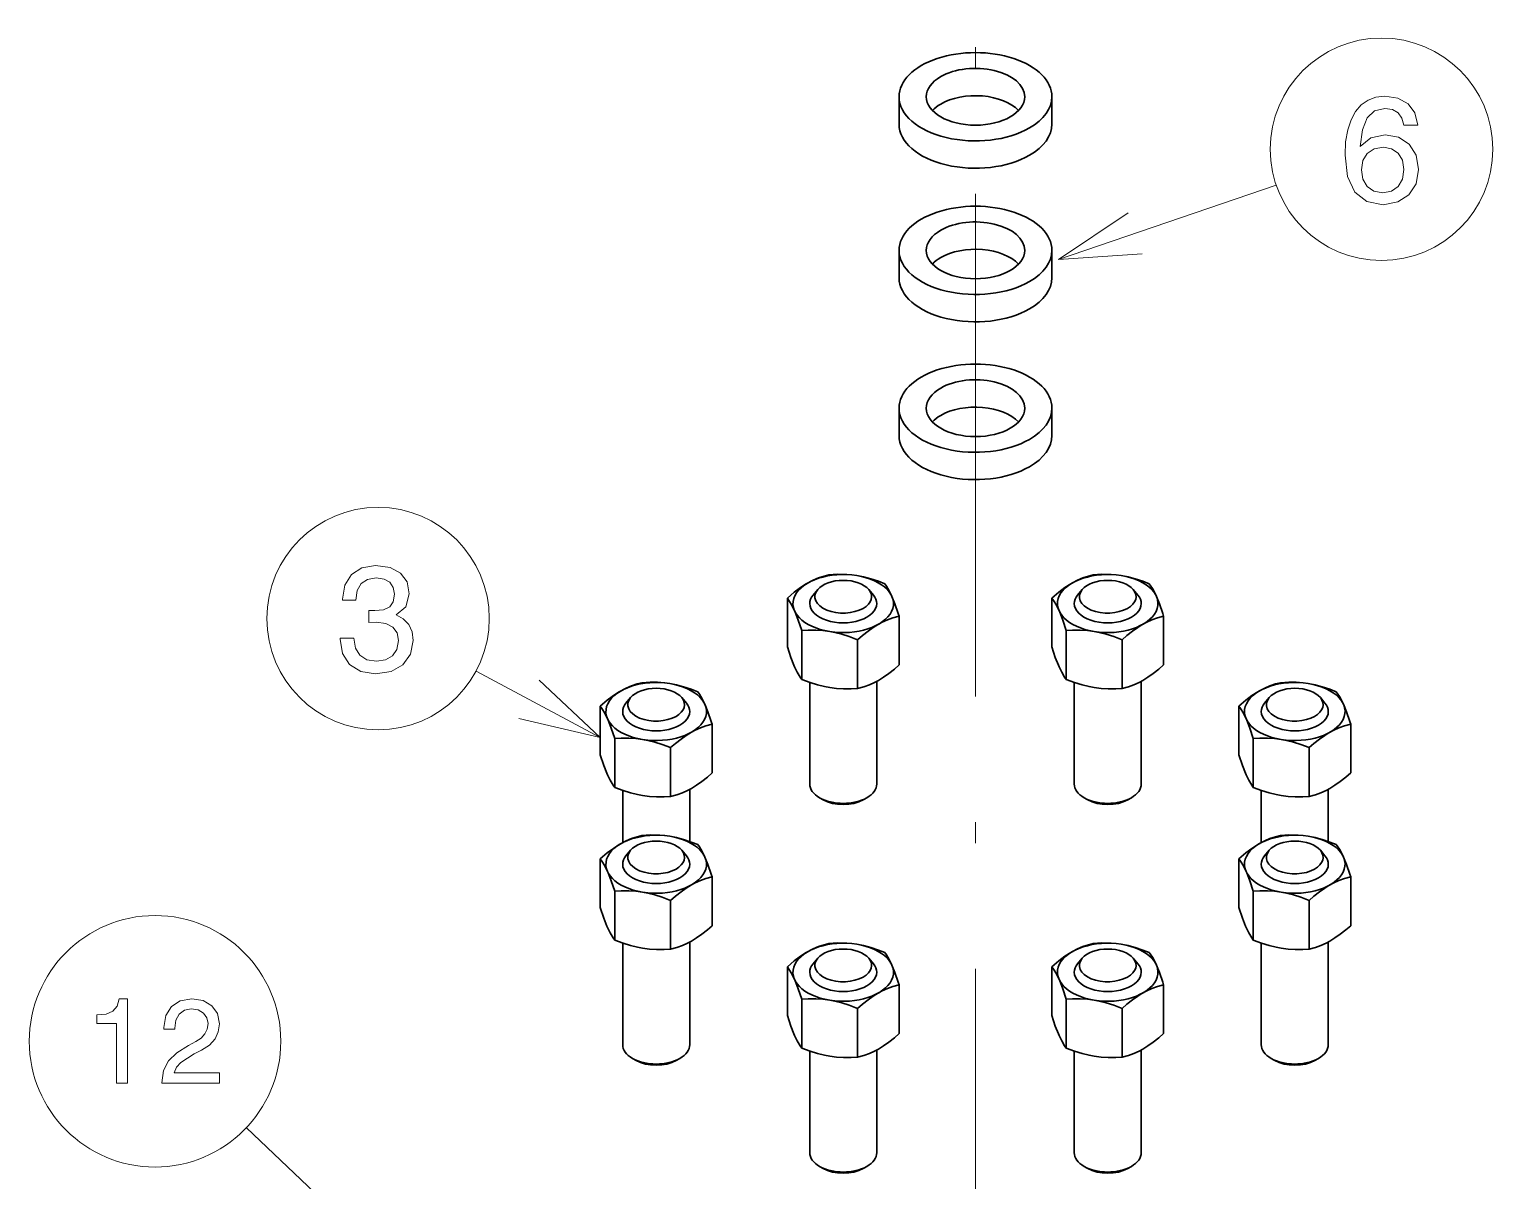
# Model space of a CAD drawing. Extents: x 0 to 420, y 0 to 297.
# Drawn here: x 236.12 to 271.05, y 208.52 to 236 of the extents above; entities that cross this region are included whole.
import ezdxf

# ---------------------------------------------------------------- set-up
doc = ezdxf.new("R2010")
doc.units = 0
doc.linetypes.add('DASHDOT', pattern=[18.5, 12, -3, 0.5, -3])

msp = doc.modelspace()

# ---------------------------------------------------------------- linework, layer by layer
at = {"color": 1, "linetype": 'DASHDOT', "lineweight": 13}
msp.add_line((258.704, 269.076), (258.704, 121.995), dxfattribs=at)
at = {"color": 7, "lineweight": 35, "ltscale": 0.01633}
for p, q in [((256.879, 233.739), (256.879, 234.392)), ((260.529, 233.739), (260.529, 234.392)), ((256.879, 230.072), (256.879, 230.725)), ((260.529, 230.072), (260.529, 230.725)), ((256.879, 226.305), (256.879, 226.958)), ((260.529, 226.305), (260.529, 226.958))]:
    msp.add_line(p, q, dxfattribs=at)
at = {"color": 7, "lineweight": 13, "ltscale": 0.137291}
msp.add_line((260.687, 230.505), (265.884, 232.28), dxfattribs=at)
at = {"color": 7, "lineweight": 35, "ltscale": 0.004318}
for p, q in [((254.937, 222.627), (254.826, 222.494)), ((256.157, 222.627), (256.268, 222.494)), ((261.251, 222.627), (261.14, 222.494)), ((262.472, 222.627), (262.582, 222.494)), ((254.937, 213.826), (254.826, 213.693)), ((261.251, 213.826), (261.14, 213.693))]:
    msp.add_line(p, q, dxfattribs=at)
at = {"color": 7, "lineweight": 35, "ltscale": 0.029101}
for p, q in [((254.213, 221.258), (254.213, 222.422)), ((260.527, 221.258), (260.527, 222.422)), ((256.882, 220.827), (256.882, 221.991)), ((263.196, 220.827), (263.196, 221.991)), ((254.557, 220.483), (254.557, 221.647)), ((260.871, 220.483), (260.871, 221.647)), ((249.748, 218.68), (249.748, 219.844)), ((264.992, 218.68), (264.992, 219.844)), ((252.417, 218.249), (252.417, 219.413)), ((267.661, 218.249), (267.661, 219.413)), ((250.092, 217.905), (250.092, 219.069)), ((265.336, 217.905), (265.336, 219.069)), ((251.426, 217.69), (251.426, 218.854)), ((266.67, 217.69), (266.67, 218.854)), ((252.417, 214.604), (252.417, 215.768)), ((267.661, 214.604), (267.661, 215.768)), ((250.092, 214.26), (250.092, 215.424)), ((251.426, 214.044), (251.426, 215.208)), ((265.336, 214.26), (265.336, 215.424)), ((266.67, 214.044), (266.67, 215.208)), ((254.213, 212.457), (254.213, 213.621)), ((260.527, 212.457), (260.527, 213.621)), ((256.882, 212.026), (256.882, 213.19)), ((263.196, 212.026), (263.196, 213.19)), ((254.557, 211.682), (254.557, 212.846)), ((260.871, 211.682), (260.871, 212.846))]:
    msp.add_line(p, q, dxfattribs=at)
at = {"color": 7, "lineweight": 35, "ltscale": 0.0291}
for p, q in [((255.891, 220.267), (255.891, 221.431)), ((262.206, 220.267), (262.206, 221.431)), ((249.748, 215.034), (249.748, 216.198)), ((264.992, 215.034), (264.992, 216.198)), ((255.891, 211.466), (255.891, 212.63)), ((262.206, 211.466), (262.206, 212.63))]:
    msp.add_line(p, q, dxfattribs=at)
at = {"color": 7, "lineweight": 13, "ltscale": 0.084041}
msp.add_line((249.748, 219.096), (246.784, 220.682), dxfattribs=at)
at = {"color": 7, "lineweight": 35, "ltscale": 0.061326}
for p, q in [((256.347, 220.438), (256.347, 217.985)), ((262.661, 220.438), (262.661, 217.985)), ((251.882, 214.215), (251.882, 211.762)), ((267.126, 214.215), (267.126, 211.762)), ((256.347, 211.637), (256.347, 209.184)), ((262.661, 211.637), (262.661, 209.184))]:
    msp.add_line(p, q, dxfattribs=at)
at = {"color": 7, "lineweight": 35, "ltscale": 0.060647}
for p, q in [((254.747, 220.411), (254.747, 217.985)), ((261.061, 220.411), (261.061, 217.985)), ((254.747, 211.61), (254.747, 209.184)), ((261.061, 211.61), (261.061, 209.184))]:
    msp.add_line(p, q, dxfattribs=at)
at = {"color": 7, "lineweight": 35, "ltscale": 0.004317}
for p, q in [((250.472, 220.049), (250.361, 219.916)), ((251.693, 220.049), (251.803, 219.916)), ((265.716, 220.049), (265.605, 219.916)), ((266.937, 220.049), (267.047, 219.916)), ((250.472, 216.403), (250.361, 216.271)), ((251.693, 216.403), (251.803, 216.271)), ((265.716, 216.403), (265.605, 216.271)), ((266.937, 216.403), (267.047, 216.271)), ((256.157, 213.826), (256.268, 213.693)), ((262.472, 213.826), (262.582, 213.693))]:
    msp.add_line(p, q, dxfattribs=at)
at = {"color": 7, "lineweight": 35, "ltscale": 0.031143}
for p, q in [((250.282, 217.833), (250.282, 216.587)), ((251.882, 217.86), (251.882, 216.615)), ((265.526, 217.833), (265.526, 216.587)), ((267.126, 217.86), (267.126, 216.615))]:
    msp.add_line(p, q, dxfattribs=at)
at = {"color": 7, "lineweight": 35, "ltscale": 0.002503}
for p, q in [((255.069, 217.608), (254.982, 217.658)), ((256.026, 217.608), (256.112, 217.658)), ((262.34, 217.608), (262.427, 217.658)), ((250.604, 211.385), (250.517, 211.435)), ((251.561, 211.385), (251.647, 211.435)), ((265.848, 211.385), (265.761, 211.435)), ((255.069, 208.807), (254.982, 208.857)), ((256.026, 208.807), (256.112, 208.857)), ((261.383, 208.807), (261.296, 208.857)), ((262.34, 208.807), (262.427, 208.857))]:
    msp.add_line(p, q, dxfattribs=at)
at = {"color": 7, "lineweight": 35, "ltscale": 0.002504}
for p, q in [((261.383, 217.608), (261.296, 217.658)), ((266.805, 211.385), (266.891, 211.435))]:
    msp.add_line(p, q, dxfattribs=at)
at = {"color": 7, "lineweight": 35, "ltscale": 0.060648}
for p, q in [((250.282, 214.188), (250.282, 211.762)), ((265.526, 214.188), (265.526, 211.762))]:
    msp.add_line(p, q, dxfattribs=at)
at = {"color": 7, "lineweight": 13, "ltscale": 0.112984}
msp.add_line((244.58, 206.671), (241.299, 209.779), dxfattribs=at)
at = {"color": 7, "lineweight": 13}
for points in [[(269.261, 233.715), (269.193, 234.006), (269.034, 234.222), (268.789, 234.359), (268.472, 234.406), (268.26, 234.381), (268.076, 234.312), (267.914, 234.201), (267.777, 234.042), (267.669, 233.844), (267.59, 233.603), (267.539, 233.318), (267.525, 232.998), (267.582, 232.486), (267.759, 232.115), (268.043, 231.892), (268.433, 231.816), (268.782, 231.881), (269.049, 232.05), (269.221, 232.317), (269.283, 232.655), (269.221, 232.998), (269.056, 233.261), (268.8, 233.426), (268.483, 233.484), (268.141, 233.412), (267.885, 233.207), (267.939, 233.603), (268.054, 233.887), (268.231, 234.057), (268.476, 234.114), (268.656, 234.086), (268.793, 234.01), (268.883, 233.884), (268.93, 233.715)], [(268.933, 232.652), (268.894, 232.425), (268.793, 232.252), (268.631, 232.137), (268.429, 232.101), (268.216, 232.137), (268.054, 232.248), (267.95, 232.421), (267.917, 232.648), (267.953, 232.872), (268.054, 233.041), (268.22, 233.149), (268.443, 233.189), (268.638, 233.149), (268.793, 233.044), (268.894, 232.875)], [(243.535, 221.47), (243.535, 221.445), (243.593, 221.099), (243.762, 220.839), (244.029, 220.674), (244.382, 220.613), (244.757, 220.674), (245.038, 220.832), (245.218, 221.084), (245.283, 221.409), (245.254, 221.621), (245.174, 221.794), (245.045, 221.927), (244.872, 222.025), (245.106, 222.219), (245.189, 222.529), (245.135, 222.81), (244.98, 223.022), (244.728, 223.156), (244.382, 223.203), (244.058, 223.145), (243.809, 222.986), (243.647, 222.734), (243.593, 222.399), (243.593, 222.374), (243.914, 222.374), (243.942, 222.605), (244.036, 222.77), (244.187, 222.871), (244.4, 222.907), (244.587, 222.878), (244.724, 222.803), (244.807, 222.68), (244.839, 222.515), (244.807, 222.338), (244.721, 222.219), (244.569, 222.147), (244.364, 222.126), (244.223, 222.129), (244.223, 221.845), (244.4, 221.852), (244.627, 221.819), (244.796, 221.733), (244.897, 221.592), (244.933, 221.409), (244.893, 221.2), (244.789, 221.045), (244.623, 220.948), (244.404, 220.915), (244.177, 220.951), (244.011, 221.059), (243.906, 221.232), (243.867, 221.47)], [(238.2, 210.844), (238.462, 210.844), (238.462, 212.859), (238.266, 212.859), (238.214, 212.683), (238.111, 212.565), (237.952, 212.495), (237.733, 212.472), (237.733, 212.268), (238.2, 212.268)], [(239.284, 210.844), (240.658, 210.844), (240.658, 211.092), (239.572, 211.092), (239.632, 211.227), (239.736, 211.34), (240.056, 211.544), (240.226, 211.631), (240.416, 211.755), (240.552, 211.899), (240.629, 212.069), (240.658, 212.262), (240.609, 212.504), (240.474, 212.694), (240.266, 212.815), (239.998, 212.859), (239.722, 212.81), (239.511, 212.674), (239.376, 212.458), (239.33, 212.173), (239.33, 212.132), (239.592, 212.132), (239.592, 212.155), (239.618, 212.351), (239.696, 212.495), (239.82, 212.588), (239.984, 212.619), (240.151, 212.591), (240.275, 212.519), (240.356, 212.406), (240.384, 212.265), (240.364, 212.132), (240.309, 212.02), (240.217, 211.922), (240.09, 211.836), (239.92, 211.743), (239.638, 211.565), (239.439, 211.374), (239.321, 211.144), (239.284, 210.853)]]:
    msp.add_lwpolyline(points, close=True, dxfattribs=at)
for points in [[(262.348, 231.62), (260.687, 230.505), (262.683, 230.64)], [(247.8, 219.551), (249.748, 219.096), (248.289, 220.464)]]:
    msp.add_lwpolyline(points, dxfattribs=at)
at = {"color": 7, "lineweight": 35}
for points in [[(254.708, 222.789), (254.829, 222.852), (254.954, 222.905), (255.09, 222.951), (255.203, 222.981)], [(255.203, 222.981), (255.403, 222.992), (255.581, 222.99), (255.749, 222.978), (255.87, 222.961)], [(255.87, 222.961), (256.033, 222.929), (256.202, 222.885), (256.385, 222.825), (256.537, 222.766)], [(261.022, 222.789), (261.143, 222.852), (261.268, 222.905), (261.404, 222.951), (261.517, 222.981)], [(261.517, 222.981), (261.717, 222.992), (261.896, 222.99), (262.063, 222.978), (262.184, 222.961)], [(262.184, 222.961), (262.347, 222.929), (262.516, 222.885), (262.699, 222.825), (262.852, 222.766)], [(254.213, 222.422), (254.378, 222.562), (254.525, 222.673), (254.663, 222.763), (254.708, 222.789)], [(256.537, 222.766), (256.577, 222.71), (256.614, 222.653), (256.655, 222.58), (256.709, 222.466)], [(260.527, 222.422), (260.692, 222.562), (260.839, 222.673), (260.977, 222.763), (261.022, 222.789)], [(262.852, 222.766), (262.892, 222.71), (262.928, 222.653), (262.969, 222.58), (263.024, 222.466)], [(254.385, 222.122), (254.321, 222.252), (254.252, 222.367), (254.213, 222.422)], [(256.709, 222.466), (256.781, 222.288), (256.861, 222.055), (256.882, 221.991)], [(260.699, 222.122), (260.635, 222.252), (260.566, 222.367), (260.527, 222.422)], [(263.024, 222.466), (263.095, 222.288), (263.176, 222.055), (263.196, 221.991)], [(254.557, 221.647), (254.473, 221.898), (254.4, 222.086), (254.385, 222.122)], [(256.882, 221.991), (256.733, 221.95), (256.601, 221.902), (256.477, 221.847), (256.386, 221.799)], [(260.871, 221.647), (260.787, 221.898), (260.715, 222.086), (260.699, 222.122)], [(263.196, 221.991), (263.048, 221.95), (262.915, 221.902), (262.791, 221.847), (262.701, 221.799)], [(255.224, 221.627), (255.061, 221.647), (254.892, 221.657), (254.709, 221.656), (254.557, 221.647)], [(255.891, 221.431), (255.692, 221.507), (255.513, 221.563), (255.346, 221.604), (255.224, 221.627)], [(256.386, 221.799), (256.265, 221.725), (256.14, 221.637), (256.004, 221.529), (255.891, 221.431)], [(261.538, 221.627), (261.375, 221.647), (261.206, 221.657), (261.023, 221.656), (260.871, 221.647)], [(262.206, 221.431), (262.006, 221.507), (261.827, 221.563), (261.66, 221.604), (261.538, 221.627)], [(262.701, 221.799), (262.58, 221.725), (262.454, 221.637), (262.319, 221.529), (262.206, 221.431)], [(254.213, 221.258), (254.296, 221.007), (254.369, 220.819), (254.385, 220.783)], [(260.527, 221.258), (260.61, 221.007), (260.683, 220.819), (260.699, 220.783)], [(256.386, 220.46), (256.507, 220.534), (256.633, 220.622), (256.768, 220.729), (256.882, 220.827)], [(262.701, 220.46), (262.822, 220.534), (262.947, 220.622), (263.083, 220.729), (263.196, 220.827)], [(254.385, 220.783), (254.448, 220.653), (254.517, 220.537), (254.557, 220.483)], [(254.557, 220.483), (254.756, 220.408), (254.935, 220.352), (255.102, 220.31), (255.224, 220.288)], [(255.891, 220.267), (256.039, 220.308), (256.172, 220.356), (256.296, 220.412), (256.386, 220.46)], [(260.699, 220.783), (260.762, 220.653), (260.832, 220.537), (260.871, 220.483)], [(260.871, 220.483), (261.071, 220.408), (261.249, 220.352), (261.417, 220.31), (261.538, 220.288)], [(262.206, 220.267), (262.354, 220.308), (262.486, 220.356), (262.61, 220.412), (262.701, 220.46)], [(249.748, 219.844), (249.913, 219.984), (250.06, 220.095), (250.198, 220.185), (250.243, 220.211)], [(250.243, 220.211), (250.364, 220.274), (250.489, 220.328), (250.625, 220.374), (250.738, 220.404)], [(250.738, 220.404), (250.938, 220.414), (251.116, 220.413), (251.284, 220.4), (251.405, 220.383)], [(251.405, 220.383), (251.568, 220.352), (251.737, 220.307), (251.92, 220.247), (252.073, 220.188)], [(252.073, 220.188), (252.112, 220.133), (252.149, 220.075), (252.19, 220.002), (252.245, 219.888)], [(255.224, 220.288), (255.387, 220.267), (255.556, 220.257), (255.739, 220.258), (255.891, 220.267)], [(261.538, 220.288), (261.701, 220.267), (261.87, 220.257), (262.053, 220.258), (262.206, 220.267)], [(264.992, 219.844), (265.157, 219.984), (265.304, 220.095), (265.442, 220.185), (265.487, 220.211)], [(265.487, 220.211), (265.608, 220.274), (265.733, 220.328), (265.869, 220.374), (265.982, 220.404)], [(265.982, 220.404), (266.182, 220.414), (266.36, 220.413), (266.528, 220.4), (266.649, 220.383)], [(266.649, 220.383), (266.812, 220.352), (266.981, 220.307), (267.164, 220.247), (267.317, 220.188)], [(267.317, 220.188), (267.357, 220.133), (267.393, 220.075), (267.434, 220.002), (267.489, 219.888)], [(249.92, 219.544), (249.856, 219.674), (249.787, 219.789), (249.748, 219.844)], [(252.245, 219.888), (252.316, 219.711), (252.396, 219.477), (252.417, 219.413)], [(265.164, 219.544), (265.1, 219.674), (265.031, 219.789), (264.992, 219.844)], [(267.489, 219.888), (267.56, 219.711), (267.641, 219.477), (267.661, 219.413)], [(250.092, 219.069), (250.008, 219.32), (249.935, 219.508), (249.92, 219.544)], [(252.417, 219.413), (252.268, 219.372), (252.136, 219.325), (252.012, 219.269), (251.922, 219.221)], [(265.336, 219.069), (265.252, 219.32), (265.179, 219.508), (265.164, 219.544)], [(267.661, 219.413), (267.512, 219.372), (267.38, 219.325), (267.256, 219.269), (267.166, 219.221)], [(250.759, 219.049), (250.596, 219.07), (250.427, 219.08), (250.244, 219.078), (250.092, 219.069)], [(251.426, 218.854), (251.227, 218.929), (251.048, 218.985), (250.881, 219.026), (250.759, 219.049)], [(251.922, 219.221), (251.801, 219.147), (251.675, 219.059), (251.54, 218.952), (251.426, 218.854)], [(266.003, 219.049), (265.84, 219.07), (265.671, 219.08), (265.488, 219.078), (265.336, 219.069)], [(266.67, 218.854), (266.471, 218.929), (266.292, 218.985), (266.125, 219.026), (266.003, 219.049)], [(267.166, 219.221), (267.045, 219.147), (266.919, 219.059), (266.784, 218.952), (266.67, 218.854)], [(249.748, 218.68), (249.831, 218.429), (249.904, 218.241), (249.92, 218.205)], [(264.992, 218.68), (265.075, 218.429), (265.148, 218.241), (265.164, 218.205)], [(249.92, 218.205), (249.983, 218.075), (250.053, 217.96), (250.092, 217.905)], [(251.922, 217.882), (252.042, 217.956), (252.168, 218.044), (252.304, 218.151), (252.417, 218.249)], [(265.164, 218.205), (265.227, 218.075), (265.297, 217.96), (265.336, 217.905)], [(267.166, 217.882), (267.286, 217.956), (267.412, 218.044), (267.548, 218.151), (267.661, 218.249)], [(250.092, 217.905), (250.291, 217.83), (250.47, 217.774), (250.638, 217.733), (250.759, 217.71)], [(250.759, 217.71), (250.922, 217.689), (251.091, 217.679), (251.274, 217.68), (251.426, 217.69)], [(251.426, 217.69), (251.575, 217.73), (251.707, 217.778), (251.831, 217.834), (251.922, 217.882)], [(265.336, 217.905), (265.535, 217.83), (265.714, 217.774), (265.882, 217.733), (266.003, 217.71)], [(266.003, 217.71), (266.166, 217.689), (266.335, 217.679), (266.518, 217.68), (266.67, 217.69)], [(266.67, 217.69), (266.819, 217.73), (266.951, 217.778), (267.075, 217.834), (267.166, 217.882)], [(250.243, 216.566), (250.364, 216.628), (250.489, 216.682), (250.625, 216.728), (250.738, 216.758)], [(250.738, 216.758), (250.938, 216.769), (251.116, 216.767), (251.284, 216.754), (251.405, 216.738)], [(251.405, 216.738), (251.568, 216.706), (251.737, 216.661), (251.92, 216.601), (252.073, 216.543)], [(265.487, 216.566), (265.608, 216.628), (265.733, 216.682), (265.869, 216.728), (265.982, 216.758)], [(265.982, 216.758), (266.182, 216.769), (266.36, 216.767), (266.528, 216.754), (266.649, 216.738)], [(266.649, 216.738), (266.812, 216.706), (266.981, 216.661), (267.164, 216.601), (267.317, 216.543)], [(249.748, 216.198), (249.913, 216.339), (250.06, 216.45), (250.198, 216.54), (250.243, 216.566)], [(252.073, 216.543), (252.112, 216.487), (252.149, 216.43), (252.19, 216.357), (252.245, 216.243)], [(264.992, 216.198), (265.157, 216.339), (265.304, 216.45), (265.442, 216.54), (265.487, 216.566)], [(267.317, 216.543), (267.357, 216.487), (267.393, 216.43), (267.434, 216.357), (267.489, 216.243)], [(249.92, 215.899), (249.856, 216.029), (249.787, 216.144), (249.748, 216.198)], [(250.092, 215.424), (250.008, 215.675), (249.935, 215.863), (249.92, 215.899)], [(252.245, 216.243), (252.316, 216.065), (252.396, 215.831), (252.417, 215.768)], [(265.164, 215.899), (265.1, 216.029), (265.031, 216.144), (264.992, 216.198)], [(265.336, 215.424), (265.252, 215.675), (265.179, 215.863), (265.164, 215.899)], [(267.489, 216.243), (267.56, 216.065), (267.641, 215.831), (267.661, 215.768)], [(251.922, 215.575), (251.801, 215.502), (251.675, 215.413), (251.54, 215.306), (251.426, 215.208)], [(252.417, 215.768), (252.268, 215.727), (252.136, 215.679), (252.012, 215.623), (251.922, 215.575)], [(267.166, 215.575), (267.045, 215.502), (266.919, 215.413), (266.784, 215.306), (266.67, 215.208)], [(267.661, 215.768), (267.512, 215.727), (267.38, 215.679), (267.256, 215.623), (267.166, 215.575)], [(250.759, 215.403), (250.596, 215.424), (250.427, 215.434), (250.244, 215.433), (250.092, 215.424)], [(251.426, 215.208), (251.227, 215.283), (251.048, 215.339), (250.881, 215.381), (250.759, 215.403)], [(266.003, 215.403), (265.84, 215.424), (265.671, 215.434), (265.488, 215.433), (265.336, 215.424)], [(266.67, 215.208), (266.471, 215.283), (266.292, 215.339), (266.125, 215.381), (266.003, 215.403)], [(249.748, 215.034), (249.831, 214.783), (249.904, 214.595), (249.92, 214.559)], [(264.992, 215.034), (265.075, 214.783), (265.148, 214.595), (265.164, 214.559)], [(249.92, 214.559), (249.983, 214.429), (250.053, 214.314), (250.092, 214.26)], [(251.922, 214.236), (252.042, 214.31), (252.168, 214.398), (252.304, 214.506), (252.417, 214.604)], [(265.164, 214.559), (265.227, 214.429), (265.297, 214.314), (265.336, 214.26)], [(267.166, 214.236), (267.286, 214.31), (267.412, 214.398), (267.548, 214.506), (267.661, 214.604)], [(250.092, 214.26), (250.291, 214.184), (250.47, 214.128), (250.638, 214.087), (250.759, 214.064)], [(251.426, 214.044), (251.575, 214.085), (251.707, 214.133), (251.831, 214.188), (251.922, 214.236)], [(254.708, 213.988), (254.829, 214.051), (254.954, 214.104), (255.09, 214.15), (255.203, 214.18)], [(255.203, 214.18), (255.403, 214.191), (255.581, 214.189), (255.749, 214.177), (255.87, 214.16)], [(255.87, 214.16), (256.033, 214.128), (256.202, 214.084), (256.385, 214.023), (256.537, 213.965)], [(261.022, 213.988), (261.143, 214.051), (261.268, 214.104), (261.404, 214.15), (261.517, 214.18)], [(261.517, 214.18), (261.717, 214.191), (261.896, 214.189), (262.063, 214.177), (262.184, 214.16)], [(262.184, 214.16), (262.347, 214.128), (262.516, 214.084), (262.699, 214.023), (262.852, 213.965)], [(265.336, 214.26), (265.535, 214.184), (265.714, 214.128), (265.882, 214.087), (266.003, 214.064)], [(266.67, 214.044), (266.819, 214.085), (266.951, 214.133), (267.075, 214.188), (267.166, 214.236)], [(250.759, 214.064), (250.922, 214.044), (251.091, 214.034), (251.274, 214.035), (251.426, 214.044)], [(254.213, 213.621), (254.378, 213.761), (254.525, 213.872), (254.663, 213.962), (254.708, 213.988)], [(256.537, 213.965), (256.577, 213.909), (256.614, 213.852), (256.655, 213.779), (256.709, 213.665)], [(260.527, 213.621), (260.692, 213.761), (260.839, 213.872), (260.977, 213.962), (261.022, 213.988)], [(262.852, 213.965), (262.892, 213.909), (262.928, 213.852), (262.969, 213.779), (263.024, 213.665)], [(266.003, 214.064), (266.166, 214.044), (266.335, 214.034), (266.518, 214.035), (266.67, 214.044)], [(254.385, 213.321), (254.321, 213.451), (254.252, 213.566), (254.213, 213.621)], [(256.709, 213.665), (256.781, 213.487), (256.861, 213.254), (256.882, 213.19)], [(260.699, 213.321), (260.635, 213.451), (260.566, 213.566), (260.527, 213.621)], [(263.024, 213.665), (263.095, 213.487), (263.176, 213.254), (263.196, 213.19)], [(254.557, 212.846), (254.473, 213.097), (254.4, 213.285), (254.385, 213.321)], [(256.882, 213.19), (256.733, 213.149), (256.601, 213.101), (256.477, 213.046), (256.386, 212.998)], [(260.871, 212.846), (260.787, 213.097), (260.715, 213.285), (260.699, 213.321)], [(263.196, 213.19), (263.048, 213.149), (262.915, 213.101), (262.791, 213.046), (262.701, 212.998)], [(255.224, 212.826), (255.061, 212.846), (254.892, 212.856), (254.709, 212.855), (254.557, 212.846)], [(255.891, 212.63), (255.692, 212.706), (255.513, 212.762), (255.346, 212.803), (255.224, 212.826)], [(256.386, 212.998), (256.265, 212.924), (256.14, 212.836), (256.004, 212.728), (255.891, 212.63)], [(261.538, 212.826), (261.375, 212.846), (261.206, 212.856), (261.023, 212.855), (260.871, 212.846)], [(262.206, 212.63), (262.006, 212.706), (261.827, 212.762), (261.66, 212.803), (261.538, 212.826)], [(262.701, 212.998), (262.58, 212.924), (262.454, 212.836), (262.319, 212.728), (262.206, 212.63)], [(254.213, 212.457), (254.296, 212.205), (254.369, 212.018), (254.385, 211.982)], [(260.527, 212.457), (260.61, 212.205), (260.683, 212.018), (260.699, 211.982)], [(254.385, 211.982), (254.448, 211.851), (254.517, 211.736), (254.557, 211.682)], [(256.386, 211.659), (256.507, 211.733), (256.633, 211.821), (256.768, 211.928), (256.882, 212.026)], [(260.699, 211.982), (260.762, 211.851), (260.832, 211.736), (260.871, 211.682)], [(262.701, 211.659), (262.822, 211.733), (262.947, 211.821), (263.083, 211.928), (263.196, 212.026)], [(254.557, 211.682), (254.756, 211.607), (254.935, 211.551), (255.102, 211.509), (255.224, 211.487)], [(255.224, 211.487), (255.387, 211.466), (255.556, 211.456), (255.739, 211.457), (255.891, 211.466)], [(255.891, 211.466), (256.039, 211.507), (256.172, 211.555), (256.296, 211.611), (256.386, 211.659)], [(260.871, 211.682), (261.071, 211.607), (261.249, 211.551), (261.417, 211.509), (261.538, 211.487)], [(261.538, 211.487), (261.701, 211.466), (261.87, 211.456), (262.053, 211.457), (262.206, 211.466)], [(262.206, 211.466), (262.354, 211.507), (262.486, 211.555), (262.61, 211.611), (262.701, 211.659)]]:
    msp.add_lwpolyline(points, dxfattribs=at)
at = {"color": 7, "lineweight": 13}
for centre, radius in [((268.397, 233.138), 2.655), ((244.443, 221.935), 2.655), ((239.119, 211.844), 3.002)]:
    msp.add_circle(centre, radius, dxfattribs=at)
at = {"color": 7, "lineweight": 35}
for centre, major_axis, start_param, end_param in [((258.704, 234.392), (1.825, 0), 6.283185, 9.424778), ((258.704, 234.392), (1.175, 0), 0, 2.356194), ((258.704, 234.392), (1.175, 0), 2.356194, 3.141593), ((258.704, 233.739), (1.175, 0), 0.50229, 2.356194), ((258.704, 234.392), (1.825, 0), 3.141593, 5.497787), ((258.704, 234.392), (1.175, 0), 3.141593, 6.283185), ((258.704, 233.739), (1.175, 0), 2.356194, 2.639303), ((258.704, 234.392), (1.825, 0), 5.497787, 6.283185), ((258.704, 233.739), (1.825, 0), 3.141593, 5.497787), ((258.704, 233.739), (1.825, 0), 5.497787, 6.283185), ((258.704, 230.725), (1.825, 0), 6.283185, 9.424778), ((258.704, 230.725), (1.175, 0), 0, 2.356194), ((258.704, 230.725), (1.175, 0), 2.356194, 3.141593), ((258.704, 230.725), (1.825, 0), 3.141593, 5.497787), ((258.704, 230.725), (1.175, 0), 3.141593, 6.283185), ((258.704, 230.072), (1.175, 0), 0.50229, 2.356194), ((258.704, 230.725), (1.825, 0), 5.497787, 6.283185), ((258.704, 230.072), (1.175, 0), 2.356194, 2.639303), ((258.704, 230.072), (1.825, 0), 3.141593, 5.497787), ((258.704, 230.072), (1.825, 0), 5.497787, 6.283185), ((258.704, 226.958), (1.825, 0), 6.283185, 9.424778), ((258.704, 226.958), (1.175, 0), 2.356194, 3.141593), ((258.704, 226.958), (1.175, 0), 0, 2.356194), ((258.704, 226.958), (1.825, 0), 3.141593, 5.497787), ((258.704, 226.958), (1.175, 0), 3.141593, 6.283185), ((258.704, 226.305), (1.175, 0), 2.356194, 2.639303), ((258.704, 226.305), (1.175, 0), 0.50229, 2.356194), ((258.704, 226.958), (1.825, 0), 5.497787, 6.283185), ((258.704, 226.305), (1.825, 0), 3.141593, 5.497787), ((258.704, 226.305), (1.825, 0), 5.497787, 6.283185), ((255.547, 222.294), (1.2, 0), 4.439787476716798, 10.72297278389638), ((261.861, 222.294), (1.2, 0), 4.439787476716798, 10.72297278389638), ((255.547, 222.457), (-0.677, 0), 5.834729, 8.628578), ((255.547, 222.457), (-0.677, 0), 3.590063, 5.834729), ((255.547, 222.457), (-0.677, 0), 2.345392, 3.590063), ((261.861, 222.457), (-0.677, 0), 5.834729, 8.628578), ((261.861, 222.457), (-0.677, 0), 3.590063, 5.834729), ((261.861, 222.457), (-0.677, 0), 2.345392, 3.590063), ((255.547, 222.294), (0.8, 0), 2.693137, 3.141651), ((255.547, 222.294), (0.8, 0), 3.141651, 6.283244), ((255.547, 222.294), (0.8, 0), 0.000059, 0.448471), ((261.861, 222.294), (0.8, 0), 2.693137, 3.141651), ((261.861, 222.294), (0.8, 0), 3.141651, 6.283244), ((261.861, 222.294), (0.8, 0), 0.000059, 0.448471), ((251.082, 219.716), (1.2, 0), 4.439787476716798, 10.72297278389638), ((266.326, 219.716), (1.2, 0), 4.439787476716798, 10.72297278389638), ((251.082, 219.879), (-0.677, 0), 3.590063, 5.834729), ((266.326, 219.879), (-0.677, 0), 3.590063, 5.834729), ((251.082, 219.716), (0.8, 0), 2.693137, 3.141651), ((251.082, 219.879), (-0.677, 0), 5.834729, 8.628578), ((251.082, 219.879), (-0.677, 0), 2.345392, 3.590063), ((251.082, 219.716), (0.8, 0), 0.000059, 0.448471), ((266.326, 219.716), (0.8, 0), 2.693137, 3.141651), ((266.326, 219.879), (-0.677, 0), 5.834729, 8.628578), ((266.326, 219.879), (-0.677, 0), 2.345392, 3.590063), ((266.326, 219.716), (0.8, 0), 0.000059, 0.448471), ((251.082, 219.716), (0.8, 0), 3.141651, 6.283244), ((266.326, 219.716), (0.8, 0), 3.141651, 6.283244), ((255.547, 217.985), (-0.8, 0), 0.000059, 0.786221), ((255.547, 217.985), (-0.8, 0), 0.786221, 2.355314), ((255.547, 217.985), (-0.8, 0), 2.355314, 3.141651), ((261.861, 217.985), (-0.8, 0), 0.000059, 0.786221), ((261.861, 217.985), (-0.8, 0), 0.786221, 2.355314), ((261.861, 217.985), (-0.8, 0), 2.355314, 3.141651), ((255.547, 217.885), (0.677, 0), 3.927813, 5.496907), ((261.861, 217.885), (0.677, 0), 3.927813, 5.496907), ((251.082, 216.071), (1.2, 0), 4.439787476716798, 10.72297278389638), ((251.082, 216.234), (-0.677, 0), 3.590063, 5.834729), ((266.326, 216.071), (1.2, 0), 4.439787476716798, 10.72297278389638), ((266.326, 216.234), (-0.677, 0), 3.590063, 5.834729), ((251.082, 216.071), (0.8, 0), 2.693137, 3.141651), ((251.082, 216.234), (-0.677, 0), 5.834729, 8.628578), ((251.082, 216.234), (-0.677, 0), 2.345392, 3.590063), ((251.082, 216.071), (0.8, 0), 0.000059, 0.448471), ((266.326, 216.071), (0.8, 0), 2.693137, 3.141651), ((266.326, 216.234), (-0.677, 0), 5.834729, 8.628578), ((266.326, 216.234), (-0.677, 0), 2.345392, 3.590063), ((266.326, 216.071), (0.8, 0), 0.000059, 0.448471), ((251.082, 216.071), (0.8, 0), 3.141651, 6.283244), ((266.326, 216.071), (0.8, 0), 3.141651, 6.283244), ((255.547, 213.493), (1.2, 0), 4.439787476716798, 10.72297278389638), ((261.861, 213.493), (1.2, 0), 4.439787476716798, 10.72297278389638), ((255.547, 213.656), (-0.677, 0), 5.834729, 8.628578), ((255.547, 213.656), (-0.677, 0), 3.590063, 5.834729), ((255.547, 213.656), (-0.677, 0), 2.345392, 3.590063), ((261.861, 213.656), (-0.677, 0), 5.834729, 8.628578), ((261.861, 213.656), (-0.677, 0), 3.590063, 5.834729), ((261.861, 213.656), (-0.677, 0), 2.345392, 3.590063), ((255.547, 213.493), (0.8, 0), 2.693137, 3.141651), ((255.547, 213.493), (0.8, 0), 3.141651, 6.283244), ((255.547, 213.493), (0.8, 0), 0.000059, 0.448471), ((261.861, 213.493), (0.8, 0), 2.693137, 3.141651), ((261.861, 213.493), (0.8, 0), 3.141651, 6.283244), ((261.861, 213.493), (0.8, 0), 0.000059, 0.448471), ((251.082, 211.762), (-0.8, 0), 0.000059, 0.786221), ((251.082, 211.762), (-0.8, 0), 2.355314, 3.141651), ((266.326, 211.762), (-0.8, 0), 0.000059, 0.786221), ((266.326, 211.762), (-0.8, 0), 2.355314, 3.141651), ((251.082, 211.762), (-0.8, 0), 0.786221, 2.355314), ((251.082, 211.662), (0.677, 0), 3.927813, 5.496907), ((266.326, 211.762), (-0.8, 0), 0.786221, 2.355314), ((266.326, 211.662), (0.677, 0), 3.927813, 5.496907), ((255.547, 209.184), (-0.8, 0), 0.000059, 0.786221), ((255.547, 209.184), (-0.8, 0), 2.355314, 3.141651), ((261.861, 209.184), (-0.8, 0), 0.000059, 0.786221), ((261.861, 209.184), (-0.8, 0), 2.355314, 3.141651), ((255.547, 209.184), (-0.8, 0), 0.786221, 2.355314), ((255.547, 209.084), (0.677, 0), 3.927813, 5.496907), ((261.861, 209.184), (-0.8, 0), 0.786221, 2.355314), ((261.861, 209.084), (0.677, 0), 3.927813, 5.496907)]:
    msp.add_ellipse(centre, major_axis=major_axis, ratio=0.57735, start_param=start_param, end_param=end_param, dxfattribs=at)

doc.saveas('drawing.dxf')
